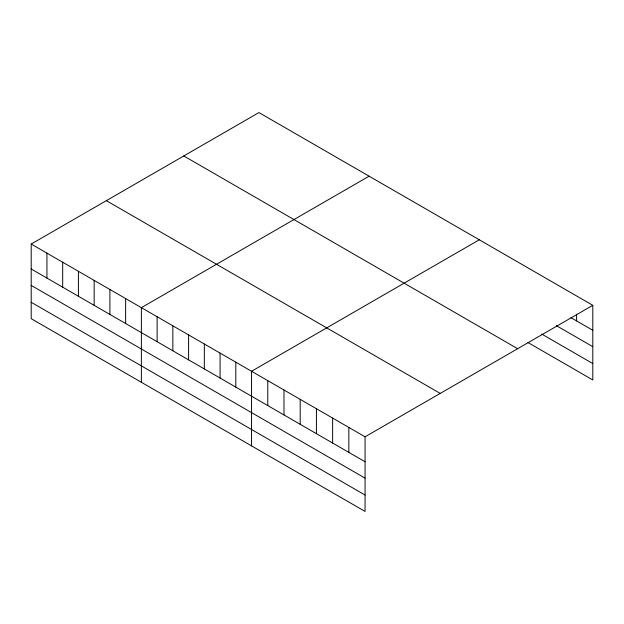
<?xml version="1.0" encoding="UTF-8"?>
<svg xmlns="http://www.w3.org/2000/svg" width="624" height="624" viewBox="0 0 624 624"><rect width="100%" height="100%" fill="white"/><g stroke="black" fill="none" stroke-linecap="round" stroke-linejoin="round"><path stroke-width="0.94" d="M365.063 478.148L365.063 436.808L31.2 244.046L31.2 318.677L365.063 511.43L365.063 478.148L31.2 285.394M527.935 342.506L592.8 379.954L592.8 305.323L258.937 112.57L31.2 244.046M369.112 176.179L141.375 307.655L141.375 382.286M479.287 239.788L251.55 371.264L251.55 445.895M365.063 436.808L592.8 305.323M570.905 317.639L592.8 330.275M556.312 325.603L592.8 346.671M541.718 334.066L592.8 363.558M183.784 155.953L517.647 348.715M106.353 200.663L440.216 393.416M31.2 268.999L365.063 461.752M31.2 302.281L365.063 495.035M576.584 314.192L576.584 320.915M348.847 427.44L348.847 452.392M332.631 418.08L332.631 443.032M316.415 408.72L316.415 433.664M300.199 399.352L300.199 424.304M283.982 389.992L283.982 414.944M267.766 380.632L267.766 405.577M235.81 362.177L235.81 387.13M220.077 353.09L220.077 378.043M204.337 344.003L204.337 368.956M188.596 334.916L188.596 359.869M172.856 325.829L172.856 350.782M157.115 316.742L157.115 341.695M125.635 298.568L125.635 323.521M109.894 289.481L109.894 314.434M94.162 280.394L94.162 305.347M78.421 271.307L78.421 296.26M62.681 262.22L62.681 287.173M46.94 253.133L46.94 278.086"/></g></svg>
